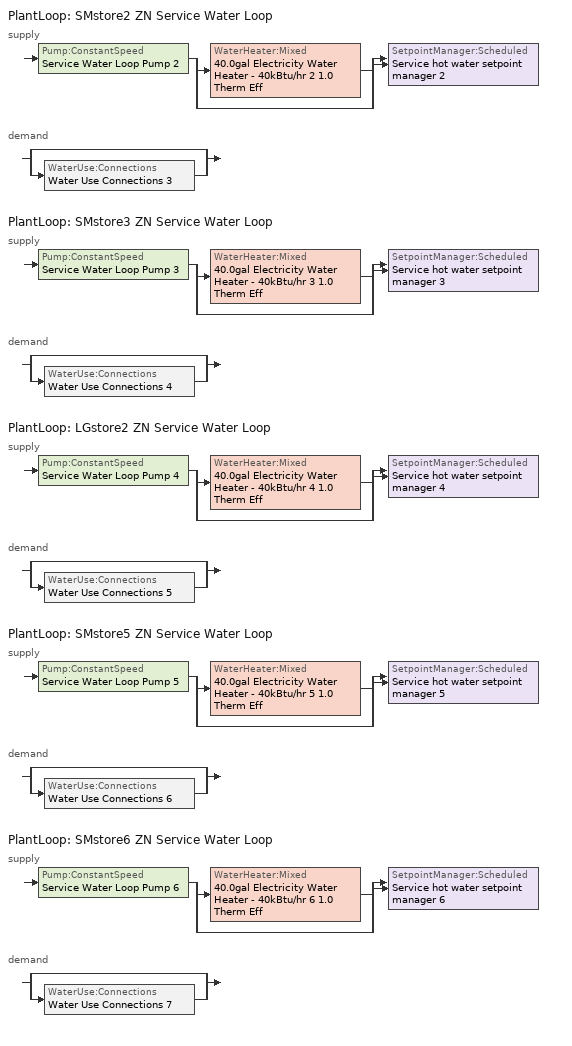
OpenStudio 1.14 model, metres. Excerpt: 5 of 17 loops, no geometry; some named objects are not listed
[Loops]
PlantLoop 'SMstore2 ZN Service Water Loop'
 supply: Pump:ConstantSpeed 'Service Water Loop Pump 2' > split
  | WaterHeater:Mixed '40.0gal Electricity Water Heater - 40kBtu/hr 2 1.0 Therm Eff'
  | bypass
  join > SetpointManager:Scheduled 'Service hot water setpoint manager 2'
 demand: split
  | bypass
  | WaterUse:Connections 'Water Use Connections 3'
PlantLoop 'SMstore3 ZN Service Water Loop'
 supply: Pump:ConstantSpeed 'Service Water Loop Pump 3' > split
  | WaterHeater:Mixed '40.0gal Electricity Water Heater - 40kBtu/hr 3 1.0 Therm Eff'
  | bypass
  join > SetpointManager:Scheduled 'Service hot water setpoint manager 3'
 demand: split
  | bypass
  | WaterUse:Connections 'Water Use Connections 4'
PlantLoop 'LGstore2 ZN Service Water Loop'
 supply: Pump:ConstantSpeed 'Service Water Loop Pump 4' > split
  | WaterHeater:Mixed '40.0gal Electricity Water Heater - 40kBtu/hr 4 1.0 Therm Eff'
  | bypass
  join > SetpointManager:Scheduled 'Service hot water setpoint manager 4'
 demand: split
  | bypass
  | WaterUse:Connections 'Water Use Connections 5'
PlantLoop 'SMstore5 ZN Service Water Loop'
 supply: Pump:ConstantSpeed 'Service Water Loop Pump 5' > split
  | WaterHeater:Mixed '40.0gal Electricity Water Heater - 40kBtu/hr 5 1.0 Therm Eff'
  | bypass
  join > SetpointManager:Scheduled 'Service hot water setpoint manager 5'
 demand: split
  | bypass
  | WaterUse:Connections 'Water Use Connections 6'
PlantLoop 'SMstore6 ZN Service Water Loop'
 supply: Pump:ConstantSpeed 'Service Water Loop Pump 6' > split
  | WaterHeater:Mixed '40.0gal Electricity Water Heater - 40kBtu/hr 6 1.0 Therm Eff'
  | bypass
  join > SetpointManager:Scheduled 'Service hot water setpoint manager 6'
 demand: split
  | bypass
  | WaterUse:Connections 'Water Use Connections 7'
[PlantLoop] Maximum Loop Temperature {C}=60; Minimum Loop Temperature {C}=10; Plant Loop Volume {m3}=Autocalculate; Load Distribution Scheme=Optimal
SMstore2 ZN Service Water Loop; SMstore3 ZN Service Water Loop; LGstore2 ZN Service Water Loop; SMstore5 ZN Service Water Loop; SMstore6 ZN Service Water Loop
[Sizing:Plant] Loop Type=Heating; Design Loop Exit Temperature {C}=60; Loop Design Temperature Difference {deltaC}=5; Sizing Option=NonCoincident; Zone Timesteps in Averaging Window=1; Coincident Sizing Factor Mode=None
SMstore2 ZN Service Water Loop; SMstore3 ZN Service Water Loop; LGstore2 ZN Service Water Loop; SMstore5 ZN Service Water Loop; SMstore6 ZN Service Water Loop
[SetpointManager:Scheduled] Control Variable=Temperature
Name | Schedule
Service hot water setpoint manager 2 | Service Water Loop Temp - 140F 2
Service hot water setpoint manager 3 | Service Water Loop Temp - 140F 3
Service hot water setpoint manager 4 | Service Water Loop Temp - 140F 4
Service hot water setpoint manager 5 | Service Water Loop Temp - 140F 5
Service hot water setpoint manager 6 | Service Water Loop Temp - 140F 6
[Pump:ConstantSpeed] Rated Flow Rate {m3/s}=autosize; Rated Pump Head {Pa}=0.001; Rated Power Consumption {W}=autosize; Motor Efficiency=0.7; Fraction of Motor Inefficiencies to Fluid Stream=0; Pump Control Type=Intermittent
Service Water Loop Pump 2; Service Water Loop Pump 3; Service Water Loop Pump 4; Service Water Loop Pump 5; Service Water Loop Pump 6
[WaterHeater:Mixed] Tank Volume {m3}=0.151416; Deadband Temperature Difference {deltaC}=2; Maximum Temperature Limit {C}=82.2222; Heater Control Type=Cycle; Heater Maximum Capacity {W}=11722.8; Heater Fuel Type=Electricity; Heater Thermal Efficiency=1; Off Cycle Parasitic Fuel Consumption Rate {W}=173; Off Cycle Parasitic Fuel Type=Electricity; Off Cycle Parasitic Heat Fraction to Tank=0; On Cycle Parasitic Fuel Consumption Rate {W}=173; On Cycle Parasitic Fuel Type=Electricity; On Cycle Parasitic Heat Fraction to Tank=0; Ambient Temperature Indicator=ThermalZone; Off Cycle Loss Coefficient to Ambient Temperature {W/K}=1.20598; On Cycle Loss Coefficient to Ambient Temperature {W/K}=1.20598; Use Side Effectiveness=1; Source Side Effectiveness=1; Use Side Design Flow Rate {m3/s}=autosize; Source Side Design Flow Rate {m3/s}=autosize; Indirect Water Heating Recovery Time {hr}=1.5
Name | Setpoint Temperature Schedule | Ambient Temperature Schedule | Ambient Temperature Thermal Zone
40.0gal Electricity Water Heater - 40kBtu/hr 2 1.0 Therm Eff | Service Water Loop Temp - 140F 2 | Schedule Ruleset 5 | SMstore2 ZN
40.0gal Electricity Water Heater - 40kBtu/hr 3 1.0 Therm Eff | Service Water Loop Temp - 140F 3 | Schedule Ruleset 7 | SMstore3 ZN
40.0gal Electricity Water Heater - 40kBtu/hr 4 1.0 Therm Eff | Service Water Loop Temp - 140F 4 | Schedule Ruleset 9 | LGstore2 ZN
40.0gal Electricity Water Heater - 40kBtu/hr 5 1.0 Therm Eff | Service Water Loop Temp - 140F 5 | Schedule Ruleset 11 | SMstore5 ZN
40.0gal Electricity Water Heater - 40kBtu/hr 6 1.0 Therm Eff | Service Water Loop Temp - 140F 6 | Schedule Ruleset 13 | SMstore6 ZN
[WaterUse:Connections]
Name | Water Use Equipment Name 1
Water Use Connections 3 | Smstore2 Service Water Use 0.03gal/min
Water Use Connections 4 | Smstore3 Service Water Use 0.03gal/min
Water Use Connections 5 | Lgstore2 Service Water Use 0.03gal/min
Water Use Connections 6 | Smstore5 Service Water Use 0.03gal/min
Water Use Connections 7 | Smstore6 Service Water Use 0.03gal/min
[WaterUse:Equipment:Definition] Peak Flow Rate {m3/s}=1.89271e-06
Name | Sensible Fraction Schedule | Latent Fraction Schedule
Main Service Water Use Def 0.03gal/min 2 | Fraction Sensible - 0.2 2 | Fraction Latent - 0.05 2
Main Service Water Use Def 0.03gal/min 3 | Fraction Sensible - 0.2 3 | Fraction Latent - 0.05 3
Main Service Water Use Def 0.03gal/min 4 | Fraction Sensible - 0.2 4 | Fraction Latent - 0.05 4
Main Service Water Use Def 0.03gal/min 5 | Fraction Sensible - 0.2 5 | Fraction Latent - 0.05 5
Main Service Water Use Def 0.03gal/min 6 | Fraction Sensible - 0.2 6 | Fraction Latent - 0.05 6
[WaterUse:Equipment]
Name | Water Use Equipment Definition | Space | Flow Rate Fraction Schedule
Smstore2 Service Water Use 0.03gal/min | Main Service Water Use Def 0.03gal/min 2 | SMstore2 | RetailStripmall Type2_SWH_SCH
Smstore3 Service Water Use 0.03gal/min | Main Service Water Use Def 0.03gal/min 3 | SMstore3 | RetailStripmall Type2_SWH_SCH
Lgstore2 Service Water Use 0.03gal/min | Main Service Water Use Def 0.03gal/min 4 | LGstore2 | RetailStripmall Type3_SWH_SCH
Smstore5 Service Water Use 0.03gal/min | Main Service Water Use Def 0.03gal/min 5 | SMstore5 | RetailStripmall Type3_SWH_SCH
Smstore6 Service Water Use 0.03gal/min | Main Service Water Use Def 0.03gal/min 6 | SMstore6 | RetailStripmall Type3_SWH_SCH
[EnergyManagementSystem:Program]
LGstore1ZNPSZAC1FanControl: IF LGstore1ZNPSZAC1NumberofStages == 1; Return; ENDIF; IF LGstore1ZNPSZAC1HeatingRTF > 0; SET Heating = LGstore1ZNPSZAC1HeatingRTF; SET Ven = 1-LGstore1ZNPSZAC1HeatingRTF; SET Eco = 0; SET Stage1 = 0; SET Stage2 = 0; ELSE; SET Heating = 0; SET EcoSpeed = LGstore1ZNPSZAC1VenSpeed; IF LGstore1ZNPSZAC1SpeedRatio == 0; IF LGstore1ZNPSZAC1RTF > 0; SET Stage1 = LGstore1ZNPSZAC1RTF; SET Stage2 = 0; SET Ven = 1-LGstore1ZNPSZAC1RTF; SET Eco = 0; IF LGstore1ZNPSZAC1OAFlowMass > (LGstore1ZNPSZAC1OADesignMass*LGstore1ZNPSZAC1OASch); SET LGstore1ZNPSZAC1Stg1Spd = 1.0; ENDIF; ELSE; SET Stage1 = 0; SET Stage2 = 0; IF LGstore1ZNPSZAC1OAFlowMass > (LGstore1ZNPSZAC1OADesignMass*LGstore1ZNPSZAC1OASch); SET Eco = 1.0; SET Ven = 0; SET ExpDAT = LGstore1ZNPSZAC1DATRqd-(1-LGstore1ZNPSZAC1VenSpeed)*LGstore1_ZNTemp; SET ExpDAT = ExpDAT/LGstore1ZNPSZAC1VenSpeed; IF OATF > ExpDAT; SET EcoSpeed = LGstore1ZNPSZAC1Stg2Spd; ENDIF; ELSE; SET Eco = 0; SET Ven = 1.0; ENDIF; ENDIF; ELSE; SET Stage1 = 1-LGstore1ZNPSZAC1SpeedRatio; SET Stage2 = LGstore1ZNPSZAC1SpeedRatio; SET Ven = 0; SET Eco = 0; IF LGstore1ZNPSZAC1OAFlowMass > (LGstore1ZNPSZAC1OADesignMass*LGstore1ZNPSZAC1OASch); SET LGstore1ZNPSZAC1Stg1Spd = 1.0; ENDIF; ENDIF; ENDIF; SET FPR = Ven*(LGstore1ZNPSZAC1VenSpeed ^ LGstore1ZNPSZAC1FanPwrExp); SET FPR = FPR+Eco*(EcoSpeed^LGstore1ZNPSZAC1FanPwrExp); SET FPR1 = Stage1*(LGstore1ZNPSZAC1Stg1Spd^LGstore1ZNPSZAC1FanPwrExp); SET FPR = FPR+FPR1; SET FPR2 = Stage2*(LGstore1ZNPSZAC1Stg2Spd^LGstore1ZNPSZAC1FanPwrExp); SET FPR = FPR+FPR2; SET FPR3 = Heating*(LGstore1ZNPSZAC1HeatSpeed^LGstore1ZNPSZAC1FanPwrExp); SET FanPwrRatio = FPR+ FPR3; SET LGstore1ZNPSZAC1FanPressure = LGstore1ZNPSZAC1FanDesignPressure*FanPwrRatio
LGstore2ZNPSZAC6SetNumberofStages: SET LGstore2ZNPSZAC6NumberofStages = 2
LGstore2ZNPSZAC6EconomizerCTRLProg: SET LGstore2ZNPSZAC6TimestepEconEff = 0.7; SET MaxE = 0.7; SET LGstore2ZNPSZAC6DATRqd = (LGstore2ZNPSZAC6DATRqd*1.8)+32; SET OATF = (OATF_1*1.8)+32; SET OAwbF = (OAWBC_1*1.8)+32; IF LGstore2ZNPSZAC6OAFlowMass > (LGstore2ZNPSZAC6OADesignMass*LGstore2ZNPSZAC6OASch); SET EconoActive = 1; ELSE; SET EconoActive = 0; ENDIF; SET dTNeeded = 75-LGstore2ZNPSZAC6DATRqd; SET CoolDesdT = ((98*0.15)+(75*(1-0.15)))-55; SET CoolLoad = dTNeeded/ CoolDesdT; IF CoolLoad > 1; SET CoolLoad = 1; ELSEIF CoolLoad < 0; SET CoolLoad = 0; ENDIF; IF EconoActive == 1; SET Stage = LGstore2ZNPSZAC6NumberofStages; IF Stage == 2; IF CoolLoad < 0.6; SET LGstore2ZNPSZAC6TimestepEconEff = MaxE; ELSE; SET ECOEff = 0-2.18919863612305; SET ECOEff = ECOEff+(0-0.674461284910428*CoolLoad); SET ECOEff = ECOEff+(0.000459106275872404*(OATF^2)); SET ECOEff = ECOEff+(0-0.00000484778537945252*(OATF^3)); SET ECOEff = ECOEff+(0.182915713033586*OAwbF); SET ECOEff = ECOEff+(0-0.00382838660261133*(OAwbF^2)); SET ECOEff = ECOEff+(0.0000255567460240583*(OAwbF^3)); SET LGstore2ZNPSZAC6TimestepEconEff = ECOEff; ENDIF; ELSE; SET ECOEff = 2.36337942464462; SET ECOEff = ECOEff+(0-0.409939515512619*CoolLoad); SET ECOEff = ECOEff+(0-0.0565205596792225*OAwbF); SET ECOEff = ECOEff+(0-0.0000632612294169389*(OATF^2)); SET LGstore2ZNPSZAC6TimestepEconEff = ECOEff+(0.000571724868775081*(OAwbF^2)); ENDIF; IF LGstore2ZNPSZAC6TimestepEconEff > MaxE; SET LGstore2ZNPSZAC6TimestepEconEff = MaxE; ELSEIF LGstore2ZNPSZAC6TimestepEconEff < (LGstore2ZNPSZAC6OADesignMass*LGstore2ZNPSZAC6OASch); SET LGstore2ZNPSZAC6TimestepEconEff = (LGstore2ZNPSZAC6OADesignMass*LGstore2ZNPSZAC6OASch); ENDIF; ENDIF
LGstore2ZNPSZAC6SetFanPar: IF LGstore2ZNPSZAC6NumberofStages == 1; Return; ENDIF; SET LGstore2ZNPSZAC6FanPwrExp = 2.2; SET OAFrac = LGstore2ZNPSZAC6OAFlowMass/LGstore2ZNPSZAC6DesignFlowMass; IF  OAFrac < 0.66; SET LGstore2ZNPSZAC6VenSpeed = 0.66; SET LGstore2ZNPSZAC6Stg1Spd = 0.66; ELSE; SET LGstore2ZNPSZAC6VenSpeed = OAFrac; SET LGstore2ZNPSZAC6Stg1Spd = OAFrac; ENDIF; SET LGstore2ZNPSZAC6Stg2Spd = 1.0; SET LGstore2ZNPSZAC6HeatSpeed = 1.0
LGstore2ZNPSZAC6FanControl: IF LGstore2ZNPSZAC6NumberofStages == 1; Return; ENDIF; IF LGstore2ZNPSZAC6HeatingRTF > 0; SET Heating = LGstore2ZNPSZAC6HeatingRTF; SET Ven = 1-LGstore2ZNPSZAC6HeatingRTF; SET Eco = 0; SET Stage1 = 0; SET Stage2 = 0; ELSE; SET Heating = 0; SET EcoSpeed = LGstore2ZNPSZAC6VenSpeed; IF LGstore2ZNPSZAC6SpeedRatio == 0; IF LGstore2ZNPSZAC6RTF > 0; SET Stage1 = LGstore2ZNPSZAC6RTF; SET Stage2 = 0; SET Ven = 1-LGstore2ZNPSZAC6RTF; SET Eco = 0; IF LGstore2ZNPSZAC6OAFlowMass > (LGstore2ZNPSZAC6OADesignMass*LGstore2ZNPSZAC6OASch); SET LGstore2ZNPSZAC6Stg1Spd = 1.0; ENDIF; ELSE; SET Stage1 = 0; SET Stage2 = 0; IF LGstore2ZNPSZAC6OAFlowMass > (LGstore2ZNPSZAC6OADesignMass*LGstore2ZNPSZAC6OASch); SET Eco = 1.0; SET Ven = 0; SET ExpDAT = LGstore2ZNPSZAC6DATRqd-(1-LGstore2ZNPSZAC6VenSpeed)*LGstore2_ZNTemp; SET ExpDAT = ExpDAT/LGstore2ZNPSZAC6VenSpeed; IF OATF_1 > ExpDAT; SET EcoSpeed = LGstore2ZNPSZAC6Stg2Spd; ENDIF; ELSE; SET Eco = 0; SET Ven = 1.0; ENDIF; ENDIF; ELSE; SET Stage1 = 1-LGstore2ZNPSZAC6SpeedRatio; SET Stage2 = LGstore2ZNPSZAC6SpeedRatio; SET Ven = 0; SET Eco = 0; IF LGstore2ZNPSZAC6OAFlowMass > (LGstore2ZNPSZAC6OADesignMass*LGstore2ZNPSZAC6OASch); SET LGstore2ZNPSZAC6Stg1Spd = 1.0; ENDIF; ENDIF; ENDIF; SET FPR = Ven*(LGstore2ZNPSZAC6VenSpeed ^ LGstore2ZNPSZAC6FanPwrExp); SET FPR = FPR+Eco*(EcoSpeed^LGstore2ZNPSZAC6FanPwrExp); SET FPR1 = Stage1*(LGstore2ZNPSZAC6Stg1Spd^LGstore2ZNPSZAC6FanPwrExp); SET FPR = FPR+FPR1; SET FPR2 = Stage2*(LGstore2ZNPSZAC6Stg2Spd^LGstore2ZNPSZAC6FanPwrExp); SET FPR = FPR+FPR2; SET FPR3 = Heating*(LGstore2ZNPSZAC6HeatSpeed^LGstore2ZNPSZAC6FanPwrExp); SET FanPwrRatio = FPR+ FPR3; SET LGstore2ZNPSZAC6FanPressure = LGstore2ZNPSZAC6FanDesignPressure*FanPwrRatio
SMstore1ZNPSZAC2SetNumberofStages: SET SMstore1ZNPSZAC2NumberofStages = 1
SMstore1ZNPSZAC2EconomizerCTRLProg: SET SMstore1ZNPSZAC2TimestepEconEff = 0.7; SET MaxE = 0.7; SET SMstore1ZNPSZAC2DATRqd = (SMstore1ZNPSZAC2DATRqd*1.8)+32; SET OATF = (OATF_2*1.8)+32; SET OAwbF = (OAWBC_2*1.8)+32; IF SMstore1ZNPSZAC2OAFlowMass > (SMstore1ZNPSZAC2OADesignMass*SMstore1ZNPSZAC2OASch); SET EconoActive = 1; ELSE; SET EconoActive = 0; ENDIF; SET dTNeeded = 75-SMstore1ZNPSZAC2DATRqd; SET CoolDesdT = ((98*0.15)+(75*(1-0.15)))-55; SET CoolLoad = dTNeeded/ CoolDesdT; IF CoolLoad > 1; SET CoolLoad = 1; ELSEIF CoolLoad < 0; SET CoolLoad = 0; ENDIF; IF EconoActive == 1; SET Stage = SMstore1ZNPSZAC2NumberofStages; IF Stage == 2; IF CoolLoad < 0.6; SET SMstore1ZNPSZAC2TimestepEconEff = MaxE; ELSE; SET ECOEff = 0-2.18919863612305; SET ECOEff = ECOEff+(0-0.674461284910428*CoolLoad); SET ECOEff = ECOEff+(0.000459106275872404*(OATF^2)); SET ECOEff = ECOEff+(0-0.00000484778537945252*(OATF^3)); SET ECOEff = ECOEff+(0.182915713033586*OAwbF); SET ECOEff = ECOEff+(0-0.00382838660261133*(OAwbF^2)); SET ECOEff = ECOEff+(0.0000255567460240583*(OAwbF^3)); SET SMstore1ZNPSZAC2TimestepEconEff = ECOEff; ENDIF; ELSE; SET ECOEff = 2.36337942464462; SET ECOEff = ECOEff+(0-0.409939515512619*CoolLoad); SET ECOEff = ECOEff+(0-0.0565205596792225*OAwbF); SET ECOEff = ECOEff+(0-0.0000632612294169389*(OATF^2)); SET SMstore1ZNPSZAC2TimestepEconEff = ECOEff+(0.000571724868775081*(OAwbF^2)); ENDIF; IF SMstore1ZNPSZAC2TimestepEconEff > MaxE; SET SMstore1ZNPSZAC2TimestepEconEff = MaxE; ELSEIF SMstore1ZNPSZAC2TimestepEconEff < (SMstore1ZNPSZAC2OADesignMass*SMstore1ZNPSZAC2OASch); SET SMstore1ZNPSZAC2TimestepEconEff = (SMstore1ZNPSZAC2OADesignMass*SMstore1ZNPSZAC2OASch); ENDIF; ENDIF
SMstore1ZNPSZAC2SetFanPar: IF SMstore1ZNPSZAC2NumberofStages == 1; Return; ENDIF; SET SMstore1ZNPSZAC2FanPwrExp = 2.2; SET OAFrac = SMstore1ZNPSZAC2OAFlowMass/SMstore1ZNPSZAC2DesignFlowMass; IF  OAFrac < 0.66; SET SMstore1ZNPSZAC2VenSpeed = 0.66; SET SMstore1ZNPSZAC2Stg1Spd = 0.66; ELSE; SET SMstore1ZNPSZAC2VenSpeed = OAFrac; SET SMstore1ZNPSZAC2Stg1Spd = OAFrac; ENDIF; SET SMstore1ZNPSZAC2Stg2Spd = 1.0; SET SMstore1ZNPSZAC2HeatSpeed = 1.0
SMstore1ZNPSZAC2FanControl: IF SMstore1ZNPSZAC2NumberofStages == 1; Return; ENDIF; IF SMstore1ZNPSZAC2HeatingRTF > 0; SET Heating = SMstore1ZNPSZAC2HeatingRTF; SET Ven = 1-SMstore1ZNPSZAC2HeatingRTF; SET Eco = 0; SET Stage1 = 0; SET Stage2 = 0; ELSE; SET Heating = 0; SET EcoSpeed = SMstore1ZNPSZAC2VenSpeed; IF SMstore1ZNPSZAC2SpeedRatio == 0; IF SMstore1ZNPSZAC2RTF > 0; SET Stage1 = SMstore1ZNPSZAC2RTF; SET Stage2 = 0; SET Ven = 1-SMstore1ZNPSZAC2RTF; SET Eco = 0; IF SMstore1ZNPSZAC2OAFlowMass > (SMstore1ZNPSZAC2OADesignMass*SMstore1ZNPSZAC2OASch); SET SMstore1ZNPSZAC2Stg1Spd = 1.0; ENDIF; ELSE; SET Stage1 = 0; SET Stage2 = 0; IF SMstore1ZNPSZAC2OAFlowMass > (SMstore1ZNPSZAC2OADesignMass*SMstore1ZNPSZAC2OASch); SET Eco = 1.0; SET Ven = 0; SET ExpDAT = SMstore1ZNPSZAC2DATRqd-(1-SMstore1ZNPSZAC2VenSpeed)*SMstore1_ZNTemp; SET ExpDAT = ExpDAT/SMstore1ZNPSZAC2VenSpeed; IF OATF_2 > ExpDAT; SET EcoSpeed = SMstore1ZNPSZAC2Stg2Spd; ENDIF; ELSE; SET Eco = 0; SET Ven = 1.0; ENDIF; ENDIF; ELSE; SET Stage1 = 1-SMstore1ZNPSZAC2SpeedRatio; SET Stage2 = SMstore1ZNPSZAC2SpeedRatio; SET Ven = 0; SET Eco = 0; IF SMstore1ZNPSZAC2OAFlowMass > (SMstore1ZNPSZAC2OADesignMass*SMstore1ZNPSZAC2OASch); SET SMstore1ZNPSZAC2Stg1Spd = 1.0; ENDIF; ENDIF; ENDIF; SET FPR = Ven*(SMstore1ZNPSZAC2VenSpeed ^ SMstore1ZNPSZAC2FanPwrExp); SET FPR = FPR+Eco*(EcoSpeed^SMstore1ZNPSZAC2FanPwrExp); SET FPR1 = Stage1*(SMstore1ZNPSZAC2Stg1Spd^SMstore1ZNPSZAC2FanPwrExp); SET FPR = FPR+FPR1; SET FPR2 = Stage2*(SMstore1ZNPSZAC2Stg2Spd^SMstore1ZNPSZAC2FanPwrExp); SET FPR = FPR+FPR2; SET FPR3 = Heating*(SMstore1ZNPSZAC2HeatSpeed^SMstore1ZNPSZAC2FanPwrExp); SET FanPwrRatio = FPR+ FPR3; SET SMstore1ZNPSZAC2FanPressure = SMstore1ZNPSZAC2FanDesignPressure*FanPwrRatio
SMstore2ZNPSZAC3SetNumberofStages: SET SMstore2ZNPSZAC3NumberofStages = 1
SMstore2ZNPSZAC3EconomizerCTRLProg: SET SMstore2ZNPSZAC3TimestepEconEff = 0.7; SET MaxE = 0.7; SET SMstore2ZNPSZAC3DATRqd = (SMstore2ZNPSZAC3DATRqd*1.8)+32; SET OATF = (OATF_3*1.8)+32; SET OAwbF = (OAWBC_3*1.8)+32; IF SMstore2ZNPSZAC3OAFlowMass > (SMstore2ZNPSZAC3OADesignMass*SMstore2ZNPSZAC3OASch); SET EconoActive = 1; ELSE; SET EconoActive = 0; ENDIF; SET dTNeeded = 75-SMstore2ZNPSZAC3DATRqd; SET CoolDesdT = ((98*0.15)+(75*(1-0.15)))-55; SET CoolLoad = dTNeeded/ CoolDesdT; IF CoolLoad > 1; SET CoolLoad = 1; ELSEIF CoolLoad < 0; SET CoolLoad = 0; ENDIF; IF EconoActive == 1; SET Stage = SMstore2ZNPSZAC3NumberofStages; IF Stage == 2; IF CoolLoad < 0.6; SET SMstore2ZNPSZAC3TimestepEconEff = MaxE; ELSE; SET ECOEff = 0-2.18919863612305; SET ECOEff = ECOEff+(0-0.674461284910428*CoolLoad); SET ECOEff = ECOEff+(0.000459106275872404*(OATF^2)); SET ECOEff = ECOEff+(0-0.00000484778537945252*(OATF^3)); SET ECOEff = ECOEff+(0.182915713033586*OAwbF); SET ECOEff = ECOEff+(0-0.00382838660261133*(OAwbF^2)); SET ECOEff = ECOEff+(0.0000255567460240583*(OAwbF^3)); SET SMstore2ZNPSZAC3TimestepEconEff = ECOEff; ENDIF; ELSE; SET ECOEff = 2.36337942464462; SET ECOEff = ECOEff+(0-0.409939515512619*CoolLoad); SET ECOEff = ECOEff+(0-0.0565205596792225*OAwbF); SET ECOEff = ECOEff+(0-0.0000632612294169389*(OATF^2)); SET SMstore2ZNPSZAC3TimestepEconEff = ECOEff+(0.000571724868775081*(OAwbF^2)); ENDIF; IF SMstore2ZNPSZAC3TimestepEconEff > MaxE; SET SMstore2ZNPSZAC3TimestepEconEff = MaxE; ELSEIF SMstore2ZNPSZAC3TimestepEconEff < (SMstore2ZNPSZAC3OADesignMass*SMstore2ZNPSZAC3OASch); SET SMstore2ZNPSZAC3TimestepEconEff = (SMstore2ZNPSZAC3OADesignMass*SMstore2ZNPSZAC3OASch); ENDIF; ENDIF
SMstore2ZNPSZAC3SetFanPar: IF SMstore2ZNPSZAC3NumberofStages == 1; Return; ENDIF; SET SMstore2ZNPSZAC3FanPwrExp = 2.2; SET OAFrac = SMstore2ZNPSZAC3OAFlowMass/SMstore2ZNPSZAC3DesignFlowMass; IF  OAFrac < 0.66; SET SMstore2ZNPSZAC3VenSpeed = 0.66; SET SMstore2ZNPSZAC3Stg1Spd = 0.66; ELSE; SET SMstore2ZNPSZAC3VenSpeed = OAFrac; SET SMstore2ZNPSZAC3Stg1Spd = OAFrac; ENDIF; SET SMstore2ZNPSZAC3Stg2Spd = 1.0; SET SMstore2ZNPSZAC3HeatSpeed = 1.0
SMstore2ZNPSZAC3FanControl: IF SMstore2ZNPSZAC3NumberofStages == 1; Return; ENDIF; IF SMstore2ZNPSZAC3HeatingRTF > 0; SET Heating = SMstore2ZNPSZAC3HeatingRTF; SET Ven = 1-SMstore2ZNPSZAC3HeatingRTF; SET Eco = 0; SET Stage1 = 0; SET Stage2 = 0; ELSE; SET Heating = 0; SET EcoSpeed = SMstore2ZNPSZAC3VenSpeed; IF SMstore2ZNPSZAC3SpeedRatio == 0; IF SMstore2ZNPSZAC3RTF > 0; SET Stage1 = SMstore2ZNPSZAC3RTF; SET Stage2 = 0; SET Ven = 1-SMstore2ZNPSZAC3RTF; SET Eco = 0; IF SMstore2ZNPSZAC3OAFlowMass > (SMstore2ZNPSZAC3OADesignMass*SMstore2ZNPSZAC3OASch); SET SMstore2ZNPSZAC3Stg1Spd = 1.0; ENDIF; ELSE; SET Stage1 = 0; SET Stage2 = 0; IF SMstore2ZNPSZAC3OAFlowMass > (SMstore2ZNPSZAC3OADesignMass*SMstore2ZNPSZAC3OASch); SET Eco = 1.0; SET Ven = 0; SET ExpDAT = SMstore2ZNPSZAC3DATRqd-(1-SMstore2ZNPSZAC3VenSpeed)*SMstore2_ZNTemp; SET ExpDAT = ExpDAT/SMstore2ZNPSZAC3VenSpeed; IF OATF_3 > ExpDAT; SET EcoSpeed = SMstore2ZNPSZAC3Stg2Spd; ENDIF; ELSE; SET Eco = 0; SET Ven = 1.0; ENDIF; ENDIF; ELSE; SET Stage1 = 1-SMstore2ZNPSZAC3SpeedRatio; SET Stage2 = SMstore2ZNPSZAC3SpeedRatio; SET Ven = 0; SET Eco = 0; IF SMstore2ZNPSZAC3OAFlowMass > (SMstore2ZNPSZAC3OADesignMass*SMstore2ZNPSZAC3OASch); SET SMstore2ZNPSZAC3Stg1Spd = 1.0; ENDIF; ENDIF; ENDIF; SET FPR = Ven*(SMstore2ZNPSZAC3VenSpeed ^ SMstore2ZNPSZAC3FanPwrExp); SET FPR = FPR+Eco*(EcoSpeed^SMstore2ZNPSZAC3FanPwrExp); SET FPR1 = Stage1*(SMstore2ZNPSZAC3Stg1Spd^SMstore2ZNPSZAC3FanPwrExp); SET FPR = FPR+FPR1; SET FPR2 = Stage2*(SMstore2ZNPSZAC3Stg2Spd^SMstore2ZNPSZAC3FanPwrExp); SET FPR = FPR+FPR2; SET FPR3 = Heating*(SMstore2ZNPSZAC3HeatSpeed^SMstore2ZNPSZAC3FanPwrExp); SET FanPwrRatio = FPR+ FPR3; SET SMstore2ZNPSZAC3FanPressure = SMstore2ZNPSZAC3FanDesignPressure*FanPwrRatio
SMstore3ZNPSZAC4SetNumberofStages: SET SMstore3ZNPSZAC4NumberofStages = 1
SMstore3ZNPSZAC4EconomizerCTRLProg: SET SMstore3ZNPSZAC4TimestepEconEff = 0.7; SET MaxE = 0.7; SET SMstore3ZNPSZAC4DATRqd = (SMstore3ZNPSZAC4DATRqd*1.8)+32; SET OATF = (OATF_4*1.8)+32; SET OAwbF = (OAWBC_4*1.8)+32; IF SMstore3ZNPSZAC4OAFlowMass > (SMstore3ZNPSZAC4OADesignMass*SMstore3ZNPSZAC4OASch); SET EconoActive = 1; ELSE; SET EconoActive = 0; ENDIF; SET dTNeeded = 75-SMstore3ZNPSZAC4DATRqd; SET CoolDesdT = ((98*0.15)+(75*(1-0.15)))-55; SET CoolLoad = dTNeeded/ CoolDesdT; IF CoolLoad > 1; SET CoolLoad = 1; ELSEIF CoolLoad < 0; SET CoolLoad = 0; ENDIF; IF EconoActive == 1; SET Stage = SMstore3ZNPSZAC4NumberofStages; IF Stage == 2; IF CoolLoad < 0.6; SET SMstore3ZNPSZAC4TimestepEconEff = MaxE; ELSE; SET ECOEff = 0-2.18919863612305; SET ECOEff = ECOEff+(0-0.674461284910428*CoolLoad); SET ECOEff = ECOEff+(0.000459106275872404*(OATF^2)); SET ECOEff = ECOEff+(0-0.00000484778537945252*(OATF^3)); SET ECOEff = ECOEff+(0.182915713033586*OAwbF); SET ECOEff = ECOEff+(0-0.00382838660261133*(OAwbF^2)); SET ECOEff = ECOEff+(0.0000255567460240583*(OAwbF^3)); SET SMstore3ZNPSZAC4TimestepEconEff = ECOEff; ENDIF; ELSE; SET ECOEff = 2.36337942464462; SET ECOEff = ECOEff+(0-0.409939515512619*CoolLoad); SET ECOEff = ECOEff+(0-0.0565205596792225*OAwbF); SET ECOEff = ECOEff+(0-0.0000632612294169389*(OATF^2)); SET SMstore3ZNPSZAC4TimestepEconEff = ECOEff+(0.000571724868775081*(OAwbF^2)); ENDIF; IF SMstore3ZNPSZAC4TimestepEconEff > MaxE; SET SMstore3ZNPSZAC4TimestepEconEff = MaxE; ELSEIF SMstore3ZNPSZAC4TimestepEconEff < (SMstore3ZNPSZAC4OADesignMass*SMstore3ZNPSZAC4OASch); SET SMstore3ZNPSZAC4TimestepEconEff = (SMstore3ZNPSZAC4OADesignMass*SMstore3ZNPSZAC4OASch); ENDIF; ENDIF
SMstore3ZNPSZAC4SetFanPar: IF SMstore3ZNPSZAC4NumberofStages == 1; Return; ENDIF; SET SMstore3ZNPSZAC4FanPwrExp = 2.2; SET OAFrac = SMstore3ZNPSZAC4OAFlowMass/SMstore3ZNPSZAC4DesignFlowMass; IF  OAFrac < 0.66; SET SMstore3ZNPSZAC4VenSpeed = 0.66; SET SMstore3ZNPSZAC4Stg1Spd = 0.66; ELSE; SET SMstore3ZNPSZAC4VenSpeed = OAFrac; SET SMstore3ZNPSZAC4Stg1Spd = OAFrac; ENDIF; SET SMstore3ZNPSZAC4Stg2Spd = 1.0; SET SMstore3ZNPSZAC4HeatSpeed = 1.0
SMstore3ZNPSZAC4FanControl: IF SMstore3ZNPSZAC4NumberofStages == 1; Return; ENDIF; IF SMstore3ZNPSZAC4HeatingRTF > 0; SET Heating = SMstore3ZNPSZAC4HeatingRTF; SET Ven = 1-SMstore3ZNPSZAC4HeatingRTF; SET Eco = 0; SET Stage1 = 0; SET Stage2 = 0; ELSE; SET Heating = 0; SET EcoSpeed = SMstore3ZNPSZAC4VenSpeed; IF SMstore3ZNPSZAC4SpeedRatio == 0; IF SMstore3ZNPSZAC4RTF > 0; SET Stage1 = SMstore3ZNPSZAC4RTF; SET Stage2 = 0; SET Ven = 1-SMstore3ZNPSZAC4RTF; SET Eco = 0; IF SMstore3ZNPSZAC4OAFlowMass > (SMstore3ZNPSZAC4OADesignMass*SMstore3ZNPSZAC4OASch); SET SMstore3ZNPSZAC4Stg1Spd = 1.0; ENDIF; ELSE; SET Stage1 = 0; SET Stage2 = 0; IF SMstore3ZNPSZAC4OAFlowMass > (SMstore3ZNPSZAC4OADesignMass*SMstore3ZNPSZAC4OASch); SET Eco = 1.0; SET Ven = 0; SET ExpDAT = SMstore3ZNPSZAC4DATRqd-(1-SMstore3ZNPSZAC4VenSpeed)*SMstore3_ZNTemp; SET ExpDAT = ExpDAT/SMstore3ZNPSZAC4VenSpeed; IF OATF_4 > ExpDAT; SET EcoSpeed = SMstore3ZNPSZAC4Stg2Spd; ENDIF; ELSE; SET Eco = 0; SET Ven = 1.0; ENDIF; ENDIF; ELSE; SET Stage1 = 1-SMstore3ZNPSZAC4SpeedRatio; SET Stage2 = SMstore3ZNPSZAC4SpeedRatio; SET Ven = 0; SET Eco = 0; IF SMstore3ZNPSZAC4OAFlowMass > (SMstore3ZNPSZAC4OADesignMass*SMstore3ZNPSZAC4OASch); SET SMstore3ZNPSZAC4Stg1Spd = 1.0; ENDIF; ENDIF; ENDIF; SET FPR = Ven*(SMstore3ZNPSZAC4VenSpeed ^ SMstore3ZNPSZAC4FanPwrExp); SET FPR = FPR+Eco*(EcoSpeed^SMstore3ZNPSZAC4FanPwrExp); SET FPR1 = Stage1*(SMstore3ZNPSZAC4Stg1Spd^SMstore3ZNPSZAC4FanPwrExp); SET FPR = FPR+FPR1; SET FPR2 = Stage2*(SMstore3ZNPSZAC4Stg2Spd^SMstore3ZNPSZAC4FanPwrExp); SET FPR = FPR+FPR2; SET FPR3 = Heating*(SMstore3ZNPSZAC4HeatSpeed^SMstore3ZNPSZAC4FanPwrExp); SET FanPwrRatio = FPR+ FPR3; SET SMstore3ZNPSZAC4FanPressure = SMstore3ZNPSZAC4FanDesignPressure*FanPwrRatio
SMstore4ZNPSZAC5SetNumberofStages: SET SMstore4ZNPSZAC5NumberofStages = 1
SMstore4ZNPSZAC5EconomizerCTRLProg: SET SMstore4ZNPSZAC5TimestepEconEff = 0.7; SET MaxE = 0.7; SET SMstore4ZNPSZAC5DATRqd = (SMstore4ZNPSZAC5DATRqd*1.8)+32; SET OATF = (OATF_5*1.8)+32; SET OAwbF = (OAWBC_5*1.8)+32; IF SMstore4ZNPSZAC5OAFlowMass > (SMstore4ZNPSZAC5OADesignMass*SMstore4ZNPSZAC5OASch); SET EconoActive = 1; ELSE; SET EconoActive = 0; ENDIF; SET dTNeeded = 75-SMstore4ZNPSZAC5DATRqd; SET CoolDesdT = ((98*0.15)+(75*(1-0.15)))-55; SET CoolLoad = dTNeeded/ CoolDesdT; IF CoolLoad > 1; SET CoolLoad = 1; ELSEIF CoolLoad < 0; SET CoolLoad = 0; ENDIF; IF EconoActive == 1; SET Stage = SMstore4ZNPSZAC5NumberofStages; IF Stage == 2; IF CoolLoad < 0.6; SET SMstore4ZNPSZAC5TimestepEconEff = MaxE; ELSE; SET ECOEff = 0-2.18919863612305; SET ECOEff = ECOEff+(0-0.674461284910428*CoolLoad); SET ECOEff = ECOEff+(0.000459106275872404*(OATF^2)); SET ECOEff = ECOEff+(0-0.00000484778537945252*(OATF^3)); SET ECOEff = ECOEff+(0.182915713033586*OAwbF); SET ECOEff = ECOEff+(0-0.00382838660261133*(OAwbF^2)); SET ECOEff = ECOEff+(0.0000255567460240583*(OAwbF^3)); SET SMstore4ZNPSZAC5TimestepEconEff = ECOEff; ENDIF; ELSE; SET ECOEff = 2.36337942464462; SET ECOEff = ECOEff+(0-0.409939515512619*CoolLoad); SET ECOEff = ECOEff+(0-0.0565205596792225*OAwbF); SET ECOEff = ECOEff+(0-0.0000632612294169389*(OATF^2)); SET SMstore4ZNPSZAC5TimestepEconEff = ECOEff+(0.000571724868775081*(OAwbF^2)); ENDIF; IF SMstore4ZNPSZAC5TimestepEconEff > MaxE; SET SMstore4ZNPSZAC5TimestepEconEff = MaxE; ELSEIF SMstore4ZNPSZAC5TimestepEconEff < (SMstore4ZNPSZAC5OADesignMass*SMstore4ZNPSZAC5OASch); SET SMstore4ZNPSZAC5TimestepEconEff = (SMstore4ZNPSZAC5OADesignMass*SMstore4ZNPSZAC5OASch); ENDIF; ENDIF
SMstore4ZNPSZAC5SetFanPar: IF SMstore4ZNPSZAC5NumberofStages == 1; Return; ENDIF; SET SMstore4ZNPSZAC5FanPwrExp = 2.2; SET OAFrac = SMstore4ZNPSZAC5OAFlowMass/SMstore4ZNPSZAC5DesignFlowMass; IF  OAFrac < 0.66; SET SMstore4ZNPSZAC5VenSpeed = 0.66; SET SMstore4ZNPSZAC5Stg1Spd = 0.66; ELSE; SET SMstore4ZNPSZAC5VenSpeed = OAFrac; SET SMstore4ZNPSZAC5Stg1Spd = OAFrac; ENDIF; SET SMstore4ZNPSZAC5Stg2Spd = 1.0; SET SMstore4ZNPSZAC5HeatSpeed = 1.0
SMstore4ZNPSZAC5FanControl: IF SMstore4ZNPSZAC5NumberofStages == 1; Return; ENDIF; IF SMstore4ZNPSZAC5HeatingRTF > 0; SET Heating = SMstore4ZNPSZAC5HeatingRTF; SET Ven = 1-SMstore4ZNPSZAC5HeatingRTF; SET Eco = 0; SET Stage1 = 0; SET Stage2 = 0; ELSE; SET Heating = 0; SET EcoSpeed = SMstore4ZNPSZAC5VenSpeed; IF SMstore4ZNPSZAC5SpeedRatio == 0; IF SMstore4ZNPSZAC5RTF > 0; SET Stage1 = SMstore4ZNPSZAC5RTF; SET Stage2 = 0; SET Ven = 1-SMstore4ZNPSZAC5RTF; SET Eco = 0; IF SMstore4ZNPSZAC5OAFlowMass > (SMstore4ZNPSZAC5OADesignMass*SMstore4ZNPSZAC5OASch); SET SMstore4ZNPSZAC5Stg1Spd = 1.0; ENDIF; ELSE; SET Stage1 = 0; SET Stage2 = 0; IF SMstore4ZNPSZAC5OAFlowMass > (SMstore4ZNPSZAC5OADesignMass*SMstore4ZNPSZAC5OASch); SET Eco = 1.0; SET Ven = 0; SET ExpDAT = SMstore4ZNPSZAC5DATRqd-(1-SMstore4ZNPSZAC5VenSpeed)*SMstore4_ZNTemp; SET ExpDAT = ExpDAT/SMstore4ZNPSZAC5VenSpeed; IF OATF_5 > ExpDAT; SET EcoSpeed = SMstore4ZNPSZAC5Stg2Spd; ENDIF; ELSE; SET Eco = 0; SET Ven = 1.0; ENDIF; ENDIF; ELSE; SET Stage1 = 1-SMstore4ZNPSZAC5SpeedRatio; SET Stage2 = SMstore4ZNPSZAC5SpeedRatio; SET Ven = 0; SET Eco = 0; IF SMstore4ZNPSZAC5OAFlowMass > (SMstore4ZNPSZAC5OADesignMass*SMstore4ZNPSZAC5OASch); SET SMstore4ZNPSZAC5Stg1Spd = 1.0; ENDIF; ENDIF; ENDIF; SET FPR = Ven*(SMstore4ZNPSZAC5VenSpeed ^ SMstore4ZNPSZAC5FanPwrExp); SET FPR = FPR+Eco*(EcoSpeed^SMstore4ZNPSZAC5FanPwrExp); SET FPR1 = Stage1*(SMstore4ZNPSZAC5Stg1Spd^SMstore4ZNPSZAC5FanPwrExp); SET FPR = FPR+FPR1; SET FPR2 = Stage2*(SMstore4ZNPSZAC5Stg2Spd^SMstore4ZNPSZAC5FanPwrExp); SET FPR = FPR+FPR2; SET FPR3 = Heating*(SMstore4ZNPSZAC5HeatSpeed^SMstore4ZNPSZAC5FanPwrExp); SET FanPwrRatio = FPR+ FPR3; SET SMstore4ZNPSZAC5FanPressure = SMstore4ZNPSZAC5FanDesignPressure*FanPwrRatio
SMstore5ZNPSZAC7SetNumberofStages: SET SMstore5ZNPSZAC7NumberofStages = 1
SMstore5ZNPSZAC7EconomizerCTRLProg: SET SMstore5ZNPSZAC7TimestepEconEff = 0.7; SET MaxE = 0.7; SET SMstore5ZNPSZAC7DATRqd = (SMstore5ZNPSZAC7DATRqd*1.8)+32; SET OATF = (OATF_6*1.8)+32; SET OAwbF = (OAWBC_6*1.8)+32; IF SMstore5ZNPSZAC7OAFlowMass > (SMstore5ZNPSZAC7OADesignMass*SMstore5ZNPSZAC7OASch); SET EconoActive = 1; ELSE; SET EconoActive = 0; ENDIF; SET dTNeeded = 75-SMstore5ZNPSZAC7DATRqd; SET CoolDesdT = ((98*0.15)+(75*(1-0.15)))-55; SET CoolLoad = dTNeeded/ CoolDesdT; IF CoolLoad > 1; SET CoolLoad = 1; ELSEIF CoolLoad < 0; SET CoolLoad = 0; ENDIF; IF EconoActive == 1; SET Stage = SMstore5ZNPSZAC7NumberofStages; IF Stage == 2; IF CoolLoad < 0.6; SET SMstore5ZNPSZAC7TimestepEconEff = MaxE; ELSE; SET ECOEff = 0-2.18919863612305; SET ECOEff = ECOEff+(0-0.674461284910428*CoolLoad); SET ECOEff = ECOEff+(0.000459106275872404*(OATF^2)); SET ECOEff = ECOEff+(0-0.00000484778537945252*(OATF^3)); SET ECOEff = ECOEff+(0.182915713033586*OAwbF); SET ECOEff = ECOEff+(0-0.00382838660261133*(OAwbF^2)); SET ECOEff = ECOEff+(0.0000255567460240583*(OAwbF^3)); SET SMstore5ZNPSZAC7TimestepEconEff = ECOEff; ENDIF; ELSE; SET ECOEff = 2.36337942464462; SET ECOEff = ECOEff+(0-0.409939515512619*CoolLoad); SET ECOEff = ECOEff+(0-0.0565205596792225*OAwbF); SET ECOEff = ECOEff+(0-0.0000632612294169389*(OATF^2)); SET SMstore5ZNPSZAC7TimestepEconEff = ECOEff+(0.000571724868775081*(OAwbF^2)); ENDIF; IF SMstore5ZNPSZAC7TimestepEconEff > MaxE; SET SMstore5ZNPSZAC7TimestepEconEff = MaxE; ELSEIF SMstore5ZNPSZAC7TimestepEconEff < (SMstore5ZNPSZAC7OADesignMass*SMstore5ZNPSZAC7OASch); SET SMstore5ZNPSZAC7TimestepEconEff = (SMstore5ZNPSZAC7OADesignMass*SMstore5ZNPSZAC7OASch); ENDIF; ENDIF
SMstore5ZNPSZAC7SetFanPar: IF SMstore5ZNPSZAC7NumberofStages == 1; Return; ENDIF; SET SMstore5ZNPSZAC7FanPwrExp = 2.2; SET OAFrac = SMstore5ZNPSZAC7OAFlowMass/SMstore5ZNPSZAC7DesignFlowMass; IF  OAFrac < 0.66; SET SMstore5ZNPSZAC7VenSpeed = 0.66; SET SMstore5ZNPSZAC7Stg1Spd = 0.66; ELSE; SET SMstore5ZNPSZAC7VenSpeed = OAFrac; SET SMstore5ZNPSZAC7Stg1Spd = OAFrac; ENDIF; SET SMstore5ZNPSZAC7Stg2Spd = 1.0; SET SMstore5ZNPSZAC7HeatSpeed = 1.0
SMstore5ZNPSZAC7FanControl: IF SMstore5ZNPSZAC7NumberofStages == 1; Return; ENDIF; IF SMstore5ZNPSZAC7HeatingRTF > 0; SET Heating = SMstore5ZNPSZAC7HeatingRTF; SET Ven = 1-SMstore5ZNPSZAC7HeatingRTF; SET Eco = 0; SET Stage1 = 0; SET Stage2 = 0; ELSE; SET Heating = 0; SET EcoSpeed = SMstore5ZNPSZAC7VenSpeed; IF SMstore5ZNPSZAC7SpeedRatio == 0; IF SMstore5ZNPSZAC7RTF > 0; SET Stage1 = SMstore5ZNPSZAC7RTF; SET Stage2 = 0; SET Ven = 1-SMstore5ZNPSZAC7RTF; SET Eco = 0; IF SMstore5ZNPSZAC7OAFlowMass > (SMstore5ZNPSZAC7OADesignMass*SMstore5ZNPSZAC7OASch); SET SMstore5ZNPSZAC7Stg1Spd = 1.0; ENDIF; ELSE; SET Stage1 = 0; SET Stage2 = 0; IF SMstore5ZNPSZAC7OAFlowMass > (SMstore5ZNPSZAC7OADesignMass*SMstore5ZNPSZAC7OASch); SET Eco = 1.0; SET Ven = 0; SET ExpDAT = SMstore5ZNPSZAC7DATRqd-(1-SMstore5ZNPSZAC7VenSpeed)*SMstore5_ZNTemp; SET ExpDAT = ExpDAT/SMstore5ZNPSZAC7VenSpeed; IF OATF_6 > ExpDAT; SET EcoSpeed = SMstore5ZNPSZAC7Stg2Spd; ENDIF; ELSE; SET Eco = 0; SET Ven = 1.0; ENDIF; ENDIF; ELSE; SET Stage1 = 1-SMstore5ZNPSZAC7SpeedRatio; SET Stage2 = SMstore5ZNPSZAC7SpeedRatio; SET Ven = 0; SET Eco = 0; IF SMstore5ZNPSZAC7OAFlowMass > (SMstore5ZNPSZAC7OADesignMass*SMstore5ZNPSZAC7OASch); SET SMstore5ZNPSZAC7Stg1Spd = 1.0; ENDIF; ENDIF; ENDIF; SET FPR = Ven*(SMstore5ZNPSZAC7VenSpeed ^ SMstore5ZNPSZAC7FanPwrExp); SET FPR = FPR+Eco*(EcoSpeed^SMstore5ZNPSZAC7FanPwrExp); SET FPR1 = Stage1*(SMstore5ZNPSZAC7Stg1Spd^SMstore5ZNPSZAC7FanPwrExp); SET FPR = FPR+FPR1; SET FPR2 = Stage2*(SMstore5ZNPSZAC7Stg2Spd^SMstore5ZNPSZAC7FanPwrExp); SET FPR = FPR+FPR2; SET FPR3 = Heating*(SMstore5ZNPSZAC7HeatSpeed^SMstore5ZNPSZAC7FanPwrExp); SET FanPwrRatio = FPR+ FPR3; SET SMstore5ZNPSZAC7FanPressure = SMstore5ZNPSZAC7FanDesignPressure*FanPwrRatio
SMstore6ZNPSZAC8SetNumberofStages: SET SMstore6ZNPSZAC8NumberofStages = 1
SMstore6ZNPSZAC8EconomizerCTRLProg: SET SMstore6ZNPSZAC8TimestepEconEff = 0.7; SET MaxE = 0.7; SET SMstore6ZNPSZAC8DATRqd = (SMstore6ZNPSZAC8DATRqd*1.8)+32; SET OATF = (OATF_7*1.8)+32; SET OAwbF = (OAWBC_7*1.8)+32; IF SMstore6ZNPSZAC8OAFlowMass > (SMstore6ZNPSZAC8OADesignMass*SMstore6ZNPSZAC8OASch); SET EconoActive = 1; ELSE; SET EconoActive = 0; ENDIF; SET dTNeeded = 75-SMstore6ZNPSZAC8DATRqd; SET CoolDesdT = ((98*0.15)+(75*(1-0.15)))-55; SET CoolLoad = dTNeeded/ CoolDesdT; IF CoolLoad > 1; SET CoolLoad = 1; ELSEIF CoolLoad < 0; SET CoolLoad = 0; ENDIF; IF EconoActive == 1; SET Stage = SMstore6ZNPSZAC8NumberofStages; IF Stage == 2; IF CoolLoad < 0.6; SET SMstore6ZNPSZAC8TimestepEconEff = MaxE; ELSE; SET ECOEff = 0-2.18919863612305; SET ECOEff = ECOEff+(0-0.674461284910428*CoolLoad); SET ECOEff = ECOEff+(0.000459106275872404*(OATF^2)); SET ECOEff = ECOEff+(0-0.00000484778537945252*(OATF^3)); SET ECOEff = ECOEff+(0.182915713033586*OAwbF); SET ECOEff = ECOEff+(0-0.00382838660261133*(OAwbF^2)); SET ECOEff = ECOEff+(0.0000255567460240583*(OAwbF^3)); SET SMstore6ZNPSZAC8TimestepEconEff = ECOEff; ENDIF; ELSE; SET ECOEff = 2.36337942464462; SET ECOEff = ECOEff+(0-0.409939515512619*CoolLoad); SET ECOEff = ECOEff+(0-0.0565205596792225*OAwbF); SET ECOEff = ECOEff+(0-0.0000632612294169389*(OATF^2)); SET SMstore6ZNPSZAC8TimestepEconEff = ECOEff+(0.000571724868775081*(OAwbF^2)); ENDIF; IF SMstore6ZNPSZAC8TimestepEconEff > MaxE; SET SMstore6ZNPSZAC8TimestepEconEff = MaxE; ELSEIF SMstore6ZNPSZAC8TimestepEconEff < (SMstore6ZNPSZAC8OADesignMass*SMstore6ZNPSZAC8OASch); SET SMstore6ZNPSZAC8TimestepEconEff = (SMstore6ZNPSZAC8OADesignMass*SMstore6ZNPSZAC8OASch); ENDIF; ENDIF
SMstore6ZNPSZAC8SetFanPar: IF SMstore6ZNPSZAC8NumberofStages == 1; Return; ENDIF; SET SMstore6ZNPSZAC8FanPwrExp = 2.2; SET OAFrac = SMstore6ZNPSZAC8OAFlowMass/SMstore6ZNPSZAC8DesignFlowMass; IF  OAFrac < 0.66; SET SMstore6ZNPSZAC8VenSpeed = 0.66; SET SMstore6ZNPSZAC8Stg1Spd = 0.66; ELSE; SET SMstore6ZNPSZAC8VenSpeed = OAFrac; SET SMstore6ZNPSZAC8Stg1Spd = OAFrac; ENDIF; SET SMstore6ZNPSZAC8Stg2Spd = 1.0; SET SMstore6ZNPSZAC8HeatSpeed = 1.0
SMstore6ZNPSZAC8FanControl: IF SMstore6ZNPSZAC8NumberofStages == 1; Return; ENDIF; IF SMstore6ZNPSZAC8HeatingRTF > 0; SET Heating = SMstore6ZNPSZAC8HeatingRTF; SET Ven = 1-SMstore6ZNPSZAC8HeatingRTF; SET Eco = 0; SET Stage1 = 0; SET Stage2 = 0; ELSE; SET Heating = 0; SET EcoSpeed = SMstore6ZNPSZAC8VenSpeed; IF SMstore6ZNPSZAC8SpeedRatio == 0; IF SMstore6ZNPSZAC8RTF > 0; SET Stage1 = SMstore6ZNPSZAC8RTF; SET Stage2 = 0; SET Ven = 1-SMstore6ZNPSZAC8RTF; SET Eco = 0; IF SMstore6ZNPSZAC8OAFlowMass > (SMstore6ZNPSZAC8OADesignMass*SMstore6ZNPSZAC8OASch); SET SMstore6ZNPSZAC8Stg1Spd = 1.0; ENDIF; ELSE; SET Stage1 = 0; SET Stage2 = 0; IF SMstore6ZNPSZAC8OAFlowMass > (SMstore6ZNPSZAC8OADesignMass*SMstore6ZNPSZAC8OASch); SET Eco = 1.0; SET Ven = 0; SET ExpDAT = SMstore6ZNPSZAC8DATRqd-(1-SMstore6ZNPSZAC8VenSpeed)*SMstore6_ZNTemp; SET ExpDAT = ExpDAT/SMstore6ZNPSZAC8VenSpeed; IF OATF_7 > ExpDAT; SET EcoSpeed = SMstore6ZNPSZAC8Stg2Spd; ENDIF; ELSE; SET Eco = 0; SET Ven = 1.0; ENDIF; ENDIF; ELSE; SET Stage1 = 1-SMstore6ZNPSZAC8SpeedRatio; SET Stage2 = SMstore6ZNPSZAC8SpeedRatio; SET Ven = 0; SET Eco = 0; IF SMstore6ZNPSZAC8OAFlowMass > (SMstore6ZNPSZAC8OADesignMass*SMstore6ZNPSZAC8OASch); SET SMstore6ZNPSZAC8Stg1Spd = 1.0; ENDIF; ENDIF; ENDIF; SET FPR = Ven*(SMstore6ZNPSZAC8VenSpeed ^ SMstore6ZNPSZAC8FanPwrExp); SET FPR = FPR+Eco*(EcoSpeed^SMstore6ZNPSZAC8FanPwrExp); SET FPR1 = Stage1*(SMstore6ZNPSZAC8Stg1Spd^SMstore6ZNPSZAC8FanPwrExp); SET FPR = FPR+FPR1; SET FPR2 = Stage2*(SMstore6ZNPSZAC8Stg2Spd^SMstore6ZNPSZAC8FanPwrExp); SET FPR = FPR+FPR2; SET FPR3 = Heating*(SMstore6ZNPSZAC8HeatSpeed^SMstore6ZNPSZAC8FanPwrExp); SET FanPwrRatio = FPR+ FPR3; SET SMstore6ZNPSZAC8FanPressure = SMstore6ZNPSZAC8FanDesignPressure*FanPwrRatio
SMstore7ZNPSZAC9SetNumberofStages: SET SMstore7ZNPSZAC9NumberofStages = 1
[Schedule:Ruleset]
Service Water Loop Temp - 140F 2: Default Day Schedule=Service Water Loop Temp - 140F Default 2
Schedule Ruleset 5: Default Day Schedule=Schedule Day 67
Fraction Sensible - 0.2 2: Default Day Schedule=Schedule Day 69
Fraction Latent - 0.05 2: Default Day Schedule=Schedule Day 70
RetailStripmall Type2_SWH_SCH: Default Day Schedule=RetailStripmall Type2_SWH_SCH Default; Summer Design Day Schedule=RetailStripmall Type2_SWH_SCH Summer Design Day; Winter Design Day Schedule=RetailStripmall Type2_SWH_SCH Winter Design Day
Service Water Loop Temp - 140F 3: Default Day Schedule=Service Water Loop Temp - 140F Default 3
Schedule Ruleset 7: Default Day Schedule=Schedule Day 74
Fraction Sensible - 0.2 3: Default Day Schedule=Schedule Day 76
Fraction Latent - 0.05 3: Default Day Schedule=Schedule Day 77
Service Water Loop Temp - 140F 4: Default Day Schedule=Service Water Loop Temp - 140F Default 4
Schedule Ruleset 9: Default Day Schedule=Schedule Day 79
Fraction Sensible - 0.2 4: Default Day Schedule=Schedule Day 81
Fraction Latent - 0.05 4: Default Day Schedule=Schedule Day 82
RetailStripmall Type3_SWH_SCH: Default Day Schedule=RetailStripmall Type3_SWH_SCH Default; Summer Design Day Schedule=RetailStripmall Type3_SWH_SCH Summer Design Day; Winter Design Day Schedule=RetailStripmall Type3_SWH_SCH Winter Design Day
Service Water Loop Temp - 140F 5: Default Day Schedule=Service Water Loop Temp - 140F Default 5
Schedule Ruleset 11: Default Day Schedule=Schedule Day 86
Fraction Sensible - 0.2 5: Default Day Schedule=Schedule Day 88
Fraction Latent - 0.05 5: Default Day Schedule=Schedule Day 89
Service Water Loop Temp - 140F 6: Default Day Schedule=Service Water Loop Temp - 140F Default 6
Schedule Ruleset 13: Default Day Schedule=Schedule Day 91
Fraction Sensible - 0.2 6: Default Day Schedule=Schedule Day 93
Fraction Latent - 0.05 6: Default Day Schedule=Schedule Day 94
[Schedule:Day]
Service Water Loop Temp - 140F Default 2; Service Water Loop Temp - 140F Default 3; Service Water Loop Temp - 140F Default 4; Service Water Loop Temp - 140F Default 5; Service Water Loop Temp - 140F Default 6: 24, 0, 60
Schedule Day 67; Schedule Day 74; Schedule Day 79; Schedule Day 86; Schedule Day 91: 24, 0, 22
Schedule Day 69; Schedule Day 76; Schedule Day 81; Schedule Day 88; Schedule Day 93: 24, 0, 0.2
Schedule Day 70; Schedule Day 77; Schedule Day 82; Schedule Day 89; Schedule Day 94: 24, 0, 0.05
RetailStripmall Type2_SWH_SCH Default: 9, 0, 0, 10, 0, 0.12, 11, 0, 0.14, 12, 0, 0.29, 13, 0, 0.33, 14, 0, 0.4, 15, 0, 0.36, 16, 0, 0.37, 17, 0, 0.35, 18, 0, 0.37, 24, 0, 0
RetailStripmall Type2_SWH_SCH Summer Design Day; RetailStripmall Type2_SWH_SCH SmrDsn|Wkdy Day: 8, 0, 0, 9, 0, 0.15, 10, 0, 0.23, 11, 0, 0.32, 12, 0, 0.41, 13, 0, 0.57, 14, 0, 0.62, 15, 0, 0.61, 16, 0, 0.5, 17, 0, 0.45, 18, 0, 0.46, 19, 0, 0.47, 20, 0, 0.42, 21, 0, 0.34, 24, 0, 0
RetailStripmall Type2_SWH_SCH Winter Design Day; RetailStripmall Type2_SWH_SCH WntrDsn|Sat Day: 8, 0, 0, 9, 0, 0.2, 10, 0, 0.24, 11, 0, 0.27, 12, 0, 0.42, 13, 0, 0.54, 14, 0, 0.62, 15, 0, 0.6, 16, 0, 0.5, 17, 0, 0.48, 18, 0, 0.47, 19, 0, 0.34, 24, 0, 0
RetailStripmall Type3_SWH_SCH Default: 10, 0, 0, 11, 0, 0.12, 12, 0, 0.29, 13, 0, 0.31, 15, 0, 0.36, 16, 0, 0.34, 17, 0, 0.35, 18, 0, 0.37, 24, 0, 0
RetailStripmall Type3_SWH_SCH Summer Design Day; RetailStripmall Type3_SWH_SCH SmrDsn|Wkdy Day: 9, 0, 0, 10, 0, 0.15, 11, 0, 0.25, 12, 0, 0.41, 13, 0, 0.57, 14, 0, 0.62, 15, 0, 0.61, 16, 0, 0.5, 17, 0, 0.45, 18, 0, 0.46, 19, 0, 0.47, 20, 0, 0.42, 21, 0, 0.34, 24, 0, 0
RetailStripmall Type3_SWH_SCH Winter Design Day; RetailStripmall Type3_SWH_SCH WntrDsn|Sat Day: 9, 0, 0, 10, 0, 0.2, 11, 0, 0.27, 12, 0, 0.42, 13, 0, 0.54, 14, 0, 0.59, 15, 0, 0.6, 16, 0, 0.49, 17, 0, 0.48, 18, 0, 0.47, 19, 0, 0.46, 24, 0, 0
[Schedule:Rule] Date Specification Type=DateRange; Start Month=1; Start Day=1; End Month=12; End Day=31
Name | Schedule Ruleset | Rule Order | Day Schedule | Apply Monday | Apply Tuesday | Apply Wednesday | Apply Thursday | Apply Friday | Apply Saturday
Schedule Rule 52 | RetailStripmall Type2_SWH_SCH | 1 | RetailStripmall Type2_SWH_SCH SmrDsn|Wkdy Day | Yes | Yes | Yes | Yes | Yes
Schedule Rule 53 | RetailStripmall Type2_SWH_SCH | 0 | RetailStripmall Type2_SWH_SCH WntrDsn|Sat Day |  |  |  |  |  | Yes
Schedule Rule 54 | RetailStripmall Type3_SWH_SCH | 1 | RetailStripmall Type3_SWH_SCH SmrDsn|Wkdy Day | Yes | Yes | Yes | Yes | Yes
Schedule Rule 55 | RetailStripmall Type3_SWH_SCH | 0 | RetailStripmall Type3_SWH_SCH WntrDsn|Sat Day |  |  |  |  |  | Yes
